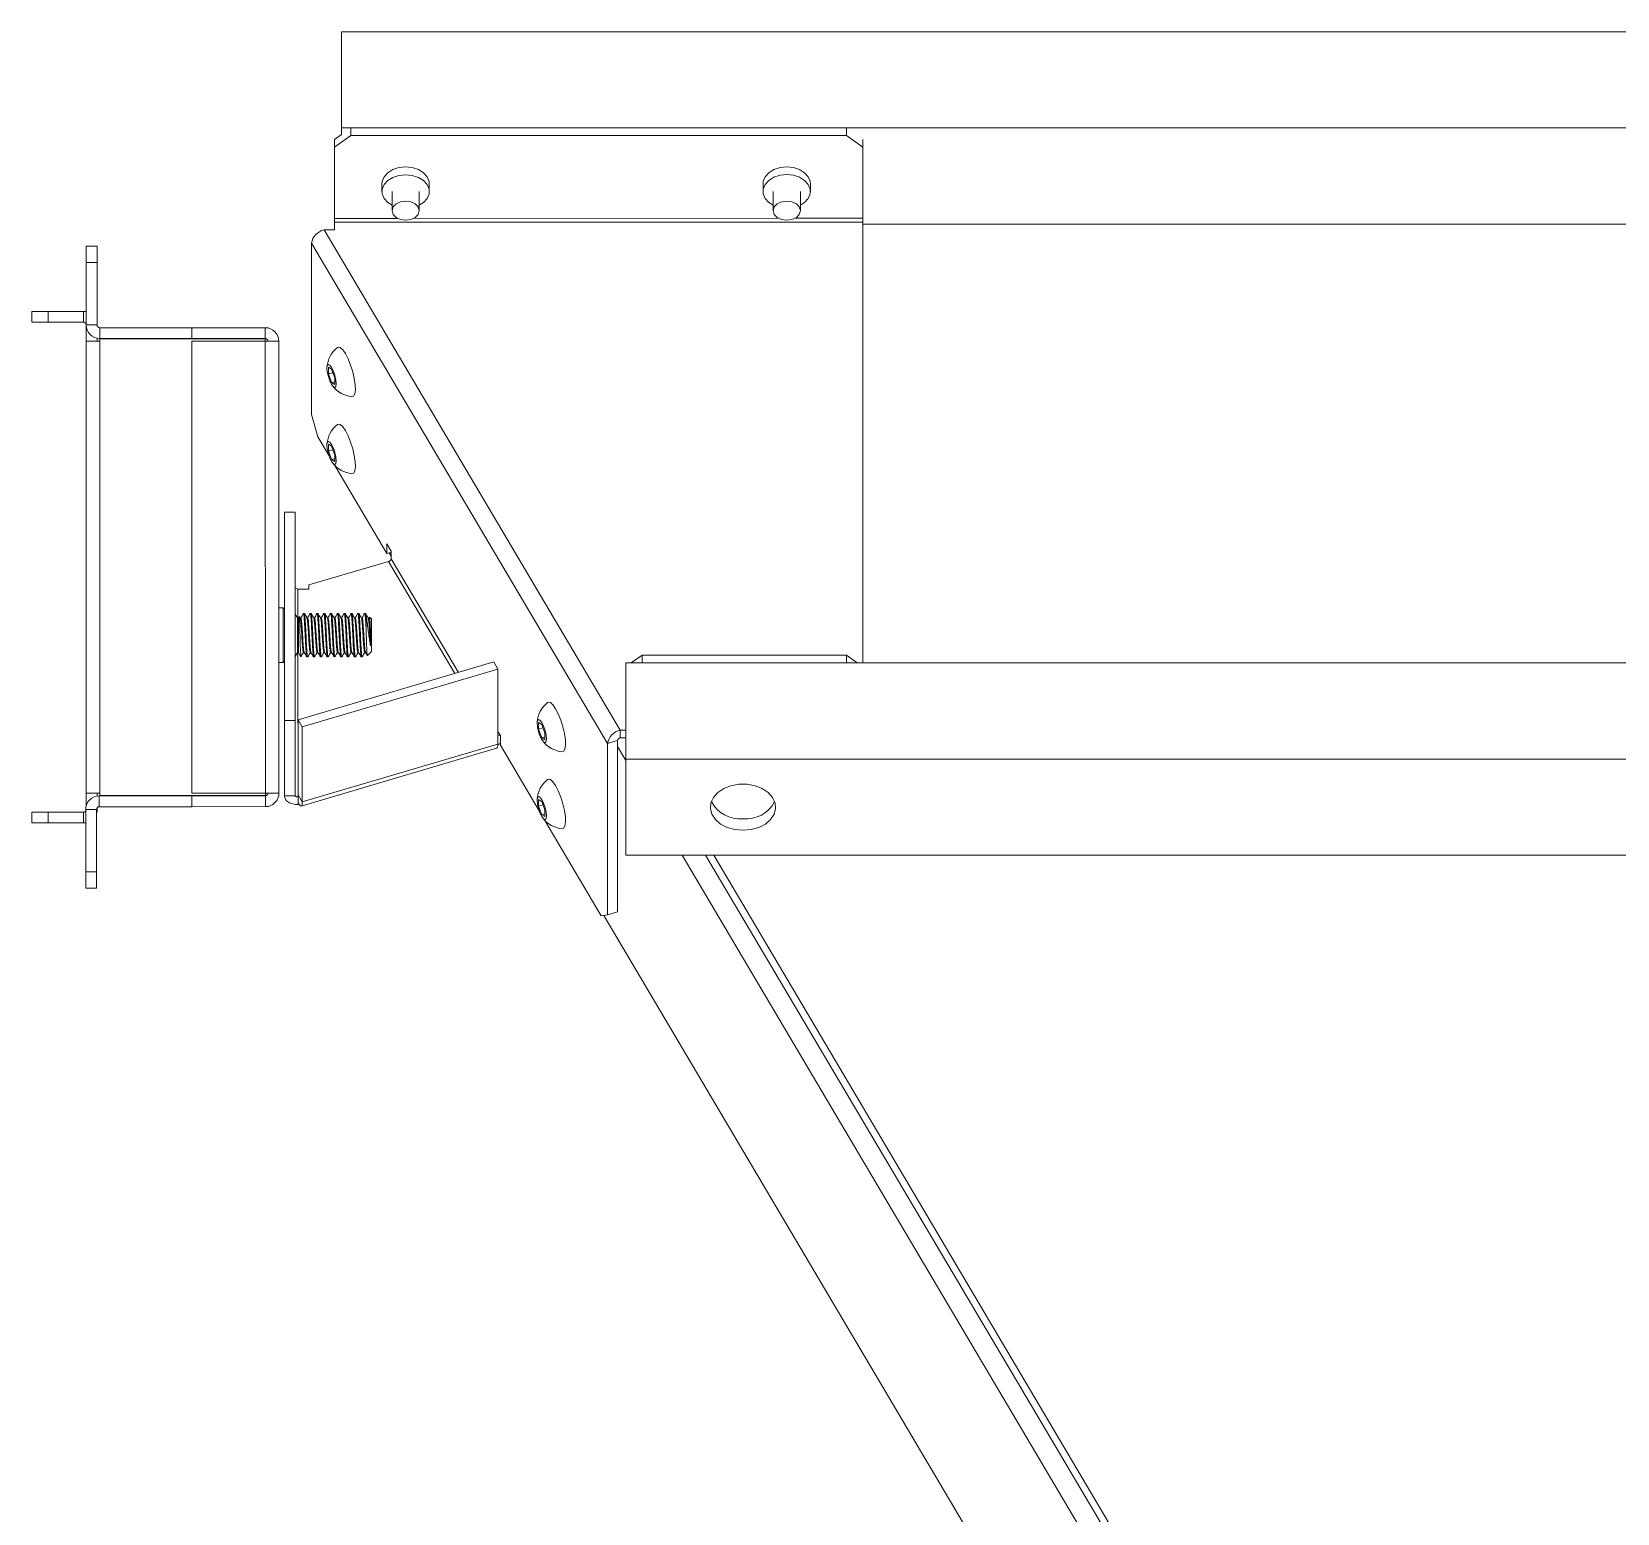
# Model space of a CAD drawing. Header units: millimetres. Extents: x 0 to 841, y 0 to 594.
# Drawn here: x 146 to 204.3, y 350.2 to 404.7 of the extents above; entities that cross this region are included whole.
import ezdxf

# ---------------------------------------------------------------- set-up
doc = ezdxf.new("R2010")
doc.units = ezdxf.units.MM
doc.linetypes.add('SLD-实线', pattern=[0])

msp = doc.modelspace()

# ---------------------------------------------------------------- linework, layer by layer
at = {"color": 7, "linetype": 'SLD-实线', "lineweight": 15}
for p, q in [((398.879, 404.68), (157.419, 404.68)), ((157.419, 404.68), (157.419, 401.144)), ((157.169, 400.72), (157.419, 400.897)), ((157.769, 400.861), (157.169, 400.437)), ((398.879, 401.144), (157.419, 401.144)), ((157.419, 401.144), (157.419, 400.897)), ((157.769, 401.144), (175.969, 401.145)), ((157.769, 401.144), (157.769, 400.861)), ((157.769, 400.861), (175.969, 400.862)), ((175.969, 400.862), (175.969, 401.145)), ((176.569, 400.438), (175.969, 400.862)), ((157.169, 400.437), (157.169, 400.72)), ((157.169, 398.104), (157.169, 400.72)), ((157.169, 397.821), (157.169, 400.437)), ((176.569, 400.72), (176.569, 400.438)), ((176.569, 400.438), (176.569, 397.822)), ((158.907, 399.094), (158.907, 398.811)), ((160.647, 398.811), (160.647, 399.094)), ((172.907, 399.094), (172.907, 398.811)), ((174.647, 398.812), (174.647, 399.095)), ((159.279, 398.811), (159.279, 398.104)), ((160.279, 398.104), (160.279, 398.811)), ((173.279, 398.812), (173.279, 398.104)), ((174.279, 398.104), (174.279, 398.812)), ((157.169, 397.821), (157.169, 398.104)), ((156.779, 397.396), (167.657, 379.012)), ((156.779, 397.396), (157.169, 397.396)), ((157.169, 397.821), (157.169, 397.679)), ((157.169, 397.679), (176.569, 397.68)), ((157.169, 397.396), (157.169, 397.679)), ((157.169, 397.679), (157.169, 397.396)), ((176.569, 397.68), (176.569, 397.822)), ((176.571, 381.488), (176.569, 397.68)), ((379.711, 397.609), (176.569, 397.609)), ((148.042, 396.803), (148.042, 396.203)), ((148.043, 396.803), (148.042, 396.803)), ((148.043, 396.203), (148.043, 396.803)), ((148.043, 396.803), (148.443, 396.803)), ((148.443, 396.803), (148.443, 396.203)), ((167.195, 378.522), (156.317, 396.906)), ((156.317, 390.613), (156.317, 396.906)), ((148.042, 396.203), (148.043, 393.903)), ((148.043, 393.903), (148.043, 396.203)), ((148.443, 396.203), (148.043, 396.203)), ((148.443, 393.903), (148.443, 396.203)), ((146.041, 394.403), (146.041, 394.003)), ((146.041, 394.403), (146.042, 394.403)), ((146.042, 394.003), (146.042, 394.403)), ((146.042, 394.403), (146.643, 394.403)), ((146.643, 394.403), (146.643, 394.003)), ((146.643, 394.403), (147.943, 394.403)), ((147.943, 394.003), (147.943, 394.403)), ((146.041, 394.003), (146.042, 394.003)), ((146.643, 394.003), (146.042, 394.003)), ((146.643, 394.003), (147.943, 394.003)), ((148.041, 393.911), (148.041, 393.403)), ((148.041, 393.906), (148.041, 393.303)), ((148.041, 393.303), (148.041, 393.903)), ((148.041, 393.903), (148.043, 393.903)), ((148.043, 393.903), (148.043, 393.903)), ((148.443, 393.903), (148.043, 393.903)), ((148.043, 393.903), (148.043, 393.303)), ((148.543, 393.403), (148.543, 393.803)), ((151.923, 393.803), (148.543, 393.803)), ((151.923, 393.803), (154.623, 393.804)), ((151.923, 393.403), (151.923, 393.803)), ((151.923, 393.403), (151.923, 393.803)), ((151.923, 393.803), (151.923, 393.803)), ((154.623, 393.404), (154.623, 393.804)), ((148.042, 376.603), (148.041, 393.403)), ((148.041, 393.303), (148.041, 393.303)), ((148.043, 393.303), (148.043, 376.703)), ((148.043, 393.303), (148.043, 393.303)), ((148.443, 393.303), (148.443, 393.413)), ((148.543, 393.403), (148.543, 393.403)), ((151.923, 393.403), (148.543, 393.403)), ((148.543, 393.389), (148.543, 393.303)), ((154.623, 393.389), (148.543, 393.389)), ((148.543, 393.389), (148.543, 393.303)), ((148.543, 393.389), (148.543, 393.389)), ((148.544, 376.703), (148.543, 393.303)), ((151.923, 393.403), (154.623, 393.404)), ((151.923, 393.403), (151.923, 393.403)), ((154.623, 393.303), (151.923, 393.303)), ((151.923, 393.303), (151.924, 376.703)), ((151.923, 393.303), (151.924, 376.703)), ((151.923, 393.303), (151.923, 393.303)), ((154.623, 393.303), (154.623, 393.389)), ((154.623, 393.303), (154.624, 376.704)), ((154.723, 393.303), (154.723, 393.303)), ((155.123, 393.303), (155.124, 376.704)), ((156.943, 392.347), (157.059, 392.274)), ((156.943, 392.102), (156.943, 392.347)), ((157.104, 392.15), (156.943, 392.102)), ((157.059, 391.784), (156.943, 392.102)), ((157.059, 392.274), (157.175, 391.956)), ((157.175, 391.818), (157.059, 391.784)), ((157.175, 391.711), (157.059, 391.784)), ((157.175, 391.956), (157.175, 391.711)), ((156.317, 390.613), (156.549, 389.798)), ((156.967, 389.09), (156.549, 389.798)), ((156.943, 389.518), (157.059, 389.445)), ((156.943, 389.274), (156.943, 389.518)), ((157.104, 389.321), (156.943, 389.274)), ((157.059, 388.955), (156.943, 389.274)), ((157.059, 389.445), (157.175, 389.127)), ((157.175, 389.127), (157.175, 388.882)), ((157.175, 388.99), (157.059, 388.955)), ((157.175, 388.882), (157.059, 388.955)), ((159.09, 385.503), (157.174, 388.741)), ((155.324, 379.364), (155.323, 387.029)), ((155.323, 387.029), (155.723, 387.029)), ((155.323, 387.029), (155.323, 384.271)), ((155.724, 379.364), (155.723, 387.029)), ((159.244, 385.596), (159.09, 385.857)), ((159.09, 385.857), (159.09, 385.503)), ((156.223, 384.349), (159.152, 385.215)), ((159.09, 385.503), (159.244, 385.549)), ((159.244, 385.409), (159.174, 385.528)), ((159.244, 385.313), (159.244, 385.596)), ((155.323, 383.464), (155.323, 384.271)), ((155.823, 384.201), (156.223, 384.201)), ((156.223, 384.201), (156.223, 384.349)), ((156.223, 384.349), (156.223, 384.201)), ((155.283, 383.504), (155.124, 383.504)), ((155.323, 383.464), (155.283, 383.504)), ((155.806, 383.139), (155.723, 383.282)), ((156.054, 383.304), (156.024, 383.304)), ((156.304, 383.304), (156.274, 383.304)), ((156.554, 383.304), (156.524, 383.304)), ((156.804, 383.304), (156.774, 383.304)), ((157.054, 383.304), (157.024, 383.304)), ((157.304, 383.304), (157.274, 383.304)), ((157.554, 383.304), (157.524, 383.304)), ((157.804, 383.304), (157.774, 383.304)), ((158.054, 383.304), (158.024, 383.304)), ((158.323, 383.304), (158.274, 383.304)), ((158.323, 383.219), (158.308, 383.286)), ((155.836, 383.139), (155.806, 383.139)), ((155.866, 383.191), (155.836, 383.139)), ((155.904, 383.135), (155.872, 383.189)), ((155.929, 383.139), (155.902, 383.139)), ((156.179, 383.139), (156.152, 383.139)), ((156.429, 383.139), (156.402, 383.139)), ((156.679, 383.139), (156.652, 383.139)), ((156.929, 383.139), (156.902, 383.139)), ((157.179, 383.139), (157.152, 383.139)), ((157.429, 383.139), (157.402, 383.139)), ((157.679, 383.139), (157.652, 383.139)), ((157.929, 383.139), (157.902, 383.139)), ((158.179, 383.139), (158.152, 383.139)), ((158.429, 383.139), (158.402, 383.139)), ((158.445, 383.169), (158.427, 383.139)), ((158.523, 383.104), (158.455, 383.172)), ((155.283, 381.504), (155.323, 381.544)), ((155.324, 376.607), (155.323, 381.543)), ((155.724, 381.726), (155.806, 381.868)), ((155.806, 381.868), (155.836, 381.868)), ((155.836, 381.868), (155.929, 381.706)), ((155.933, 381.713), (155.931, 381.704)), ((156.024, 381.868), (156.052, 381.868)), ((156.149, 381.704), (156.179, 381.704)), ((156.274, 381.868), (156.302, 381.868)), ((156.399, 381.704), (156.429, 381.704)), ((156.524, 381.868), (156.552, 381.868)), ((156.649, 381.704), (156.679, 381.704)), ((156.774, 381.868), (156.802, 381.868)), ((156.899, 381.704), (156.929, 381.704)), ((157.024, 381.868), (157.052, 381.868)), ((157.149, 381.704), (157.179, 381.704)), ((157.274, 381.868), (157.302, 381.868)), ((157.399, 381.704), (157.429, 381.704)), ((157.524, 381.868), (157.552, 381.868)), ((157.649, 381.704), (157.679, 381.704)), ((157.774, 381.868), (157.802, 381.868)), ((157.899, 381.704), (157.929, 381.704)), ((158.024, 381.868), (158.052, 381.868)), ((158.149, 381.704), (158.179, 381.704)), ((158.274, 381.868), (158.302, 381.868)), ((158.375, 381.755), (158.523, 381.904)), ((168.066, 381.487), (168.466, 381.77)), ((168.466, 381.77), (168.466, 381.487)), ((175.971, 381.77), (168.466, 381.77)), ((175.971, 381.488), (175.971, 381.77)), ((175.971, 381.77), (176.371, 381.488)), ((155.124, 381.504), (155.283, 381.504)), ((163.012, 381.52), (155.824, 379.394)), ((163.166, 381.259), (155.978, 379.133)), ((163.166, 381.259), (163.012, 381.52)), ((163.166, 378.502), (163.166, 381.259)), ((167.866, 381.346), (167.871, 381.35)), ((167.866, 381.063), (167.866, 381.346)), ((167.866, 381.346), (167.866, 378.729)), ((167.871, 381.067), (167.866, 381.063)), ((167.866, 381.063), (167.866, 378.447)), ((167.871, 381.487), (388.421, 381.499)), ((167.872, 377.952), (167.871, 381.487)), ((167.871, 381.487), (167.871, 377.952)), ((175.971, 381.488), (168.466, 381.487)), ((167.872, 377.952), (167.872, 380.639)), ((167.872, 380.639), (167.872, 377.952)), ((155.324, 376.607), (155.324, 379.364)), ((155.324, 379.364), (155.724, 379.364)), ((155.724, 376.607), (155.724, 379.364)), ((155.824, 379.394), (155.824, 376.636)), ((155.978, 379.133), (155.824, 379.394)), ((164.663, 379.301), (164.779, 379.227)), ((164.663, 379.056), (164.663, 379.301)), ((164.779, 379.227), (164.895, 378.909)), ((155.978, 379.133), (155.978, 376.375)), ((163.258, 378.812), (163.166, 378.968)), ((163.258, 378.458), (163.258, 378.812)), ((164.824, 379.103), (164.663, 379.056)), ((164.779, 378.738), (164.663, 379.056)), ((164.895, 378.772), (164.779, 378.738)), ((164.895, 378.664), (164.779, 378.738)), ((164.895, 378.909), (164.895, 378.664)), ((167.564, 378.631), (167.195, 378.522)), ((167.564, 378.631), (167.564, 372.338)), ((167.866, 379.012), (167.657, 379.012)), ((167.657, 379.012), (167.657, 378.729)), ((167.866, 378.729), (167.657, 378.729)), ((167.866, 378.729), (167.866, 379.012)), ((167.866, 379.012), (167.866, 378.729)), ((167.866, 378.729), (167.866, 378.447)), ((167.866, 378.729), (167.866, 378.447)), ((167.866, 378.447), (167.866, 378.729)), ((155.945, 376.227), (163.115, 378.348)), ((163.166, 378.502), (155.978, 376.375)), ((164.687, 376.044), (163.258, 378.458)), ((167.195, 378.522), (167.195, 372.229)), ((167.871, 377.9), (167.564, 378.419)), ((167.866, 378.3), (167.871, 378.3)), ((167.871, 377.952), (167.872, 374.416)), ((167.872, 377.952), (388.422, 377.964)), ((167.872, 375.265), (167.872, 377.952)), ((167.872, 377.952), (167.872, 375.265)), ((167.872, 374.416), (167.872, 377.952)), ((167.872, 377.952), (167.872, 377.952)), ((148.042, 376.237), (148.042, 376.703)), ((148.042, 376.703), (148.042, 376.703)), ((148.042, 376.703), (148.042, 376.237)), ((148.042, 376.603), (148.042, 376.236)), ((148.043, 376.703), (148.043, 376.703)), ((148.043, 376.703), (148.044, 376.243)), ((148.443, 376.597), (148.443, 376.703)), ((148.524, 376.603), (148.524, 376.603)), ((148.524, 376.603), (148.524, 376.203)), ((148.524, 376.603), (151.924, 376.603)), ((148.544, 376.617), (148.543, 376.703)), ((148.544, 376.617), (148.544, 376.703)), ((154.624, 376.618), (148.544, 376.617)), ((148.544, 376.617), (148.544, 376.617)), ((151.924, 376.703), (154.624, 376.704)), ((151.924, 376.703), (151.924, 376.703)), ((151.924, 376.603), (151.924, 376.203)), ((154.624, 376.603), (151.924, 376.603)), ((151.924, 376.603), (151.924, 376.203)), ((151.924, 376.603), (151.924, 376.603)), ((154.624, 376.704), (154.624, 376.618)), ((154.624, 376.603), (154.624, 376.204)), ((154.724, 376.704), (154.724, 376.704)), ((155.724, 376.607), (155.324, 376.607)), ((155.824, 376.565), (155.824, 376.642)), ((155.824, 376.636), (155.978, 376.375)), ((155.824, 376.565), (155.824, 376.283)), ((164.663, 376.472), (164.779, 376.399)), ((164.663, 376.227), (164.663, 376.472)), ((164.779, 376.399), (164.895, 376.081)), ((146.042, 376.003), (146.042, 375.603)), ((146.043, 376.003), (146.042, 376.003)), ((146.044, 375.603), (146.043, 376.003)), ((146.043, 376.003), (146.644, 376.003)), ((146.644, 376.003), (146.644, 375.603)), ((147.944, 376.003), (146.644, 376.003)), ((147.944, 376.003), (147.944, 375.603)), ((148.024, 376.103), (148.024, 376.103)), ((148.424, 376.103), (148.024, 376.103)), ((148.024, 373.803), (148.024, 376.103)), ((148.024, 376.103), (148.024, 373.803)), ((148.424, 373.803), (148.424, 376.103)), ((148.433, 376.003), (148.442, 376.003)), ((148.442, 376.003), (148.442, 376.063)), ((148.444, 376.103), (148.444, 376.163)), ((148.524, 376.203), (151.924, 376.203)), ((154.624, 376.204), (151.924, 376.203)), ((151.924, 376.203), (151.924, 376.203)), ((164.824, 376.275), (164.663, 376.227)), ((164.779, 375.909), (164.663, 376.227)), ((164.895, 375.943), (164.779, 375.909)), ((164.895, 375.836), (164.779, 375.909)), ((164.895, 376.081), (164.895, 375.836)), ((146.044, 375.603), (146.042, 375.603)), ((146.644, 375.603), (146.044, 375.603)), ((147.944, 375.603), (146.644, 375.603)), ((147.944, 375.603), (148.024, 375.61)), ((166.964, 372.196), (164.894, 375.695)), ((167.872, 374.416), (388.422, 374.428)), ((207.977, 310.121), (169.933, 374.416)), ((208.844, 310.121), (170.8, 374.416)), ((171.101, 374.416), (209.145, 310.121)), ((148.024, 373.803), (148.424, 373.803)), ((148.024, 373.203), (148.024, 373.803)), ((148.024, 373.803), (148.024, 373.203)), ((148.424, 373.803), (148.424, 373.203)), ((148.024, 373.203), (148.024, 373.203)), ((148.424, 373.203), (148.024, 373.203)), ((166.964, 372.196), (167.195, 372.229)), ((167.195, 372.229), (167.564, 372.338)), ((203.793, 310.121), (167.055, 372.209))]:
    msp.add_line(p, q, dxfattribs=at)
at = {"color": 8, "linetype": 'SLD-实线', "lineweight": 15}
for p, q in [((159.479, 397.821), (157.169, 397.821)), ((173.478, 397.822), (160.08, 397.821)), ((176.569, 397.822), (174.081, 397.822)), ((148.043, 393.903), (148.043, 393.903)), ((159.152, 385.215), (161.587, 381.099)), ((161.715, 381.137), (159.244, 385.313)), ((155.823, 383.139), (155.823, 384.201)), ((155.824, 376.642), (155.823, 381.868)), ((163.166, 378.808), (163.246, 378.832)), ((167.866, 378.729), (167.866, 378.729)), ((167.866, 378.447), (167.871, 378.447)), ((148.424, 376.103), (148.444, 376.103))]:
    msp.add_line(p, q, dxfattribs=at)
at = {"color": 7, "linetype": 'SLD-实线', "lineweight": 15, "flags": 128}
for points in [[(160.647, 399.094), (160.639, 399.181), (160.569, 399.349), (160.435, 399.497), (160.248, 399.611), (160.022, 399.684), (159.777, 399.709), (159.532, 399.684), (159.307, 399.611), (159.12, 399.496), (158.986, 399.349), (158.916, 399.181), (158.907, 399.094)], [(174.647, 399.095), (174.638, 399.182), (174.569, 399.35), (174.435, 399.497), (174.248, 399.612), (174.022, 399.685), (173.777, 399.71), (173.532, 399.685), (173.307, 399.612), (173.12, 399.497), (172.986, 399.35), (172.916, 399.182), (172.907, 399.094)], [(160.279, 398.308), (160.435, 398.408), (160.569, 398.555), (160.639, 398.723), (160.639, 398.898), (160.569, 399.066), (160.435, 399.214), (160.248, 399.328), (160.022, 399.401), (159.777, 399.426), (159.532, 399.401), (159.307, 399.328), (159.12, 399.214), (158.986, 399.066), (158.916, 398.898), (158.916, 398.723), (158.986, 398.555), (159.12, 398.408), (159.279, 398.306)], [(174.279, 398.309), (174.435, 398.409), (174.569, 398.556), (174.639, 398.724), (174.639, 398.899), (174.569, 399.067), (174.435, 399.214), (174.248, 399.329), (174.022, 399.402), (173.777, 399.427), (173.532, 399.402), (173.307, 399.329), (173.12, 399.214), (172.986, 399.067), (172.916, 398.899), (172.916, 398.724), (172.986, 398.556), (173.12, 398.409), (173.279, 398.307)], [(159.779, 397.75), (159.971, 397.777), (160.133, 397.854), (160.241, 397.968), (160.279, 398.104), (160.241, 398.239), (160.133, 398.354), (159.971, 398.43), (159.779, 398.457), (159.588, 398.43), (159.426, 398.354), (159.317, 398.239), (159.279, 398.104), (159.317, 397.968), (159.426, 397.854), (159.588, 397.777), (159.779, 397.75)], [(173.779, 397.75), (173.971, 397.777), (174.133, 397.854), (174.241, 397.968), (174.279, 398.104), (174.241, 398.239), (174.133, 398.354), (173.971, 398.43), (173.779, 398.457), (173.588, 398.43), (173.426, 398.354), (173.317, 398.239), (173.279, 398.104), (173.317, 397.968), (173.426, 397.854), (173.588, 397.777), (173.779, 397.75)], [(157.169, 398.104), (157.169, 398.028), (157.169, 397.941), (157.169, 397.848), (157.169, 397.75), (157.169, 397.652), (157.169, 397.559), (157.169, 397.472), (157.169, 397.396)], [(148.043, 394.753), (148.043, 394.788), (148.043, 394.89), (148.043, 395.048), (148.043, 395.244), (148.043, 395.457), (148.043, 395.664), (148.043, 395.843), (148.043, 395.975), (148.043, 396.044), (148.043, 396.044), (148.043, 395.975), (148.043, 395.843), (148.043, 395.664), (148.043, 395.457), (148.043, 395.244), (148.043, 395.048), (148.043, 394.89), (148.043, 394.788), (148.043, 394.753)], [(148.043, 394.393), (148.04, 394.394), (147.943, 394.403)], [(148.043, 393.303), (148.052, 393.303), (148.081, 393.303), (148.127, 393.303), (148.189, 393.303), (148.265, 393.303), (148.351, 393.303), (148.445, 393.303), (148.543, 393.303)], [(154.623, 393.303), (154.721, 393.303), (154.814, 393.303), (154.901, 393.303), (154.977, 393.303), (155.039, 393.303), (155.085, 393.303), (155.113, 393.303), (155.123, 393.303)], [(148.041, 392.003), (148.041, 392.214), (148.041, 392.402), (148.041, 392.547), (148.041, 392.633), (148.041, 392.651), (148.041, 392.598), (148.041, 392.481), (148.041, 392.313), (148.041, 392.11), (148.041, 391.896), (148.041, 391.694), (148.041, 391.525), (148.041, 391.408), (148.041, 391.355), (148.041, 391.373), (148.041, 391.459), (148.041, 391.604), (148.041, 391.792), (148.041, 392.003)], [(157.567, 392.851), (157.468, 392.993), (157.376, 393.075), (157.299, 393.09), (157.271, 393.076)], [(157.807, 391.265), (157.866, 391.285), (157.912, 391.37), (157.932, 391.515), (157.926, 391.709), (157.892, 391.938), (157.835, 392.184), (157.757, 392.431), (157.665, 392.658), (157.567, 392.851)], [(157.059, 392.343), (156.994, 392.43), (156.938, 392.456), (156.901, 392.416), (156.888, 392.318), (156.901, 392.176), (156.938, 392.012), (156.994, 391.85), (157.059, 391.715), (157.125, 391.628), (157.18, 391.602), (157.218, 391.641), (157.231, 391.739), (157.218, 391.881), (157.18, 392.046), (157.125, 392.208), (157.059, 392.343)], [(157.567, 390.022), (157.468, 390.164), (157.376, 390.246), (157.299, 390.262), (157.271, 390.248)], [(157.807, 388.437), (157.866, 388.457), (157.912, 388.542), (157.932, 388.686), (157.926, 388.88), (157.892, 389.109), (157.835, 389.356), (157.757, 389.602), (157.665, 389.83), (157.567, 390.022)], [(157.059, 389.514), (156.994, 389.601), (156.938, 389.627), (156.901, 389.588), (156.888, 389.49), (156.901, 389.348), (156.938, 389.183), (156.994, 389.021), (157.059, 388.886), (157.125, 388.799), (157.18, 388.774), (157.218, 388.813), (157.231, 388.911), (157.218, 389.053), (157.18, 389.218), (157.125, 389.38), (157.059, 389.514)], [(155.283, 383.211), (155.283, 383.375), (155.283, 383.475), (155.283, 383.504)], [(155.323, 383.182), (155.323, 383.34), (155.323, 383.436), (155.323, 383.464)], [(155.283, 381.504), (155.283, 381.518), (155.283, 381.6), (155.283, 381.75), (155.283, 381.955), (155.283, 382.201), (155.283, 382.469), (155.283, 382.74), (155.283, 382.994), (155.283, 383.211)], [(155.323, 381.544), (155.323, 381.557), (155.323, 381.637), (155.323, 381.78), (155.323, 381.977), (155.323, 382.213), (155.323, 382.471), (155.323, 382.731), (155.323, 382.974), (155.323, 383.182)], [(155.806, 382.953), (155.806, 383.079), (155.806, 383.137), (155.806, 383.139)], [(155.806, 381.868), (155.806, 381.89), (155.806, 381.983), (155.806, 382.139), (155.806, 382.339), (155.806, 382.559), (155.806, 382.772), (155.806, 382.953)], [(155.836, 381.868), (155.836, 381.888), (155.836, 381.979), (155.836, 382.131), (155.836, 382.328), (155.836, 382.546), (155.836, 382.758), (155.836, 382.941), (155.836, 383.071), (155.836, 383.134), (155.836, 383.139)], [(155.868, 383.19), (155.868, 383.195), (155.875, 383.159), (155.882, 383.048), (155.888, 382.876), (155.895, 382.654), (155.902, 382.408), (155.908, 382.169), (155.915, 381.956), (155.922, 381.797), (155.928, 381.715), (155.931, 381.704), (155.931, 381.704)], [(158.323, 382.772), (158.323, 382.843), (158.323, 382.91), (158.323, 382.974), (158.323, 383.034), (158.323, 383.089), (158.323, 383.138), (158.323, 383.182), (158.323, 383.219)], [(158.523, 382.928), (158.523, 383.048), (158.523, 383.101), (158.523, 383.104)], [(158.523, 381.904), (158.523, 381.924), (158.523, 382.012), (158.523, 382.16), (158.523, 382.348), (158.523, 382.556), (158.523, 382.757), (158.523, 382.928)], [(158.488, 382.117), (158.488, 382.167), (158.488, 382.22), (158.488, 382.276), (158.488, 382.334), (158.488, 382.393), (158.488, 382.453), (158.488, 382.514), (158.488, 382.575)], [(165.286, 379.804), (165.187, 379.947), (165.096, 380.029), (165.018, 380.044), (164.991, 380.03)], [(165.527, 378.219), (165.586, 378.239), (165.632, 378.324), (165.652, 378.469), (165.645, 378.663), (165.612, 378.891), (165.554, 379.138), (165.477, 379.385), (165.385, 379.612), (165.286, 379.804)], [(164.779, 379.296), (164.713, 379.383), (164.658, 379.409), (164.62, 379.37), (164.607, 379.272), (164.62, 379.13), (164.658, 378.965), (164.713, 378.803), (164.779, 378.669), (164.844, 378.582), (164.9, 378.556), (164.937, 378.595), (164.95, 378.693), (164.937, 378.835), (164.9, 379), (164.844, 379.162), (164.779, 379.296)], [(148.042, 378.003), (148.042, 378.214), (148.042, 378.402), (148.042, 378.547), (148.042, 378.633), (148.042, 378.651), (148.042, 378.598), (148.042, 378.481), (148.042, 378.313), (148.042, 378.11), (148.042, 377.896), (148.042, 377.694), (148.042, 377.525), (148.042, 377.408), (148.042, 377.355), (148.042, 377.373), (148.042, 377.459), (148.042, 377.604), (148.042, 377.792), (148.042, 378.003)], [(167.866, 378.729), (167.866, 378.717), (167.866, 378.708), (167.866, 378.702), (167.866, 378.7), (167.866, 378.702), (167.866, 378.708), (167.866, 378.717), (167.866, 378.729)], [(163.166, 378.502), (163.163, 378.446), (163.155, 378.402), (163.141, 378.37), (163.123, 378.352), (163.115, 378.348)], [(163.166, 378.475), (163.188, 378.488), (163.258, 378.537)], [(167.866, 378.447), (167.866, 378.384), (167.866, 378.338), (167.866, 378.31), (167.866, 378.3), (167.866, 378.31), (167.866, 378.338), (167.866, 378.384), (167.866, 378.447)], [(165.286, 376.976), (165.187, 377.118), (165.096, 377.2), (165.018, 377.216), (164.991, 377.202)], [(165.527, 375.391), (165.586, 375.411), (165.632, 375.495), (165.652, 375.64), (165.645, 375.834), (165.612, 376.063), (165.554, 376.31), (165.477, 376.556), (165.385, 376.784), (165.286, 376.976)], [(172.172, 375.336), (171.873, 375.362), (171.594, 375.44), (171.35, 375.565), (171.159, 375.729), (171.031, 375.922), (170.974, 376.131), (170.993, 376.343), (171.086, 376.545), (171.247, 376.725), (171.467, 376.871), (171.73, 376.973), (172.021, 377.026), (172.322, 377.026), (172.614, 376.973), (172.877, 376.871), (173.096, 376.725), (173.258, 376.545), (173.351, 376.343), (173.37, 376.131), (173.313, 375.922), (173.185, 375.729), (172.993, 375.566), (172.75, 375.441), (172.47, 375.362), (172.172, 375.336)], [(148.544, 376.703), (148.446, 376.703), (148.352, 376.703), (148.266, 376.703), (148.19, 376.703), (148.128, 376.703), (148.082, 376.703), (148.053, 376.703), (148.043, 376.703)], [(155.124, 376.704), (155.114, 376.704), (155.086, 376.704), (155.04, 376.704), (154.977, 376.704), (154.902, 376.704), (154.815, 376.704), (154.721, 376.704), (154.624, 376.704)], [(164.779, 376.468), (164.713, 376.555), (164.658, 376.581), (164.62, 376.542), (164.607, 376.444), (164.62, 376.302), (164.658, 376.137), (164.713, 375.975), (164.779, 375.84), (164.844, 375.753), (164.9, 375.727), (164.937, 375.766), (164.95, 375.864), (164.937, 376.007), (164.9, 376.171), (164.844, 376.333), (164.779, 376.468)], [(148.424, 375.964), (148.434, 376.006), (148.444, 376.103)], [(148.024, 373.953), (148.024, 373.988), (148.024, 374.09), (148.024, 374.248), (148.024, 374.444), (148.024, 374.657), (148.024, 374.864), (148.024, 375.043), (148.024, 375.175), (148.024, 375.244), (148.024, 375.244), (148.024, 375.175), (148.024, 375.043), (148.024, 374.864), (148.024, 374.657), (148.024, 374.444), (148.024, 374.248), (148.024, 374.09), (148.024, 373.988), (148.024, 373.953)]]:
    msp.add_lwpolyline(points, dxfattribs=at)
at = {"color": 8, "linetype": 'SLD-实线', "lineweight": 15, "flags": 128}
msp.add_lwpolyline([(155.824, 376.642), (155.824, 376.642)], dxfattribs=at)
at = {"color": 7, "linetype": 'SLD-实线', "lineweight": 15}
for centre, radius, start, end in [((156.913, 396.808), 0.604, 102.86334, 170.60155), ((147.941, 393.903), 0.1, 0.01607, 90.00315), ((147.943, 393.903), 0.1, 0.01607, 90.00315), ((148.543, 393.903), 0.5, 180.01607, 270.00315), ((148.543, 393.903), 0.5, 180.01607, 270.00315), ((148.543, 393.903), 0.1, 180.01607, 270.00315), ((154.623, 393.303), 0.5, 0.01607, 90.00315), ((154.623, 393.303), 0.1, 0.01607, 90.00315), ((154.623, 393.303), 0.1, 0.01607, 90.00315), ((157.904, 392.279), 1.018, 128.43779, 175.77704), ((157.904, 392.279), 1.018, 217.18507, 264.52432), ((157.904, 389.45), 1.018, 128.43779, 175.77704), ((157.904, 389.45), 1.018, 217.18507, 264.52432), ((159.125, 385.333), 0.121, 282.86276, 350.60615), ((155.811, 384.291), 0.0915, 196.1985, 277.43529), ((165.624, 379.233), 1.018, 128.43779, 175.77704), ((167.791, 378.424), 0.604, 102.86311, 170.6003), ((167.683, 378.612), 0.121, 102.86276, 170.60607), ((165.624, 379.233), 1.018, 217.18507, 264.52432), ((165.624, 376.404), 1.018, 128.43779, 175.77704), ((148.524, 376.103), 0.5, 90.00315, 180.01607), ((148.524, 376.103), 0.5, 90.00315, 180.01607), ((154.624, 376.704), 0.1, 270.00315, 0.01607), ((154.624, 376.704), 0.1, 270.00315, 0.01607), ((154.624, 376.704), 0.5, 270.00315, 0.01607), ((172.053, 376.922), 1.168, 206.74853, 275.83901), ((172.29, 376.924), 1.17, 264.20738, 332.94426), ((147.942, 376.103), 0.1, 270.00315, 324.75059), ((147.944, 376.103), 0.1, 270.00315, 323.1753), ((148.524, 376.103), 0.1, 90.00315, 180.01607), ((165.624, 376.404), 1.018, 217.18507, 264.52432)]:
    msp.add_arc(centre, radius, start, end, dxfattribs=at)
for points, knots in [([(156.021, 383.301), (156.005, 383.273), (155.974, 383.219), (155.942, 383.165), (155.927, 383.139)], [0, 0, 0, 0, 0.510368, 1, 1, 1, 1]), ([(156.146, 381.716), (156.142, 381.726), (156.134, 381.75), (156.119, 381.925), (156.102, 382.189), (156.088, 382.504), (156.071, 382.817), (156.056, 383.085), (156.041, 383.256), (156.028, 383.324), (156.022, 383.296), (156.021, 383.291)], [0, 0, 0, 0, 0.097161, 0.223397, 0.349633, 0.471937, 0.599278, 0.723361, 0.847444, 0.974784, 1, 1, 1, 1]), ([(156.179, 381.704), (156.179, 381.704), (156.174, 381.684), (156.165, 381.755), (156.148, 381.92), (156.132, 382.19), (156.118, 382.504), (156.101, 382.818), (156.086, 383.082), (156.071, 383.267), (156.06, 383.291), (156.054, 383.303)], [0, 0, 0, 0, 0.001433, 0.123746, 0.249992, 0.376237, 0.49855, 0.6259, 0.749992, 0.874084, 1, 1, 1, 1]), ([(156.154, 383.135), (156.138, 383.163), (156.106, 383.218), (156.074, 383.273), (156.058, 383.301)], [0, 0, 0, 0, 0.499767, 1, 1, 1, 1]), ([(156.271, 383.301), (156.255, 383.273), (156.224, 383.219), (156.192, 383.165), (156.177, 383.139)], [0, 0, 0, 0, 0.510348, 1, 1, 1, 1]), ([(156.396, 381.716), (156.392, 381.726), (156.384, 381.75), (156.369, 381.925), (156.352, 382.189), (156.338, 382.504), (156.321, 382.817), (156.306, 383.085), (156.291, 383.256), (156.278, 383.324), (156.272, 383.296), (156.271, 383.291)], [0, 0, 0, 0, 0.09719, 0.223426, 0.349662, 0.471966, 0.599306, 0.723389, 0.847472, 0.974812, 1, 1, 1, 1]), ([(156.429, 381.704), (156.429, 381.704), (156.424, 381.684), (156.415, 381.755), (156.398, 381.92), (156.382, 382.19), (156.368, 382.504), (156.351, 382.818), (156.336, 383.082), (156.321, 383.267), (156.31, 383.291), (156.304, 383.303)], [0, 0, 0, 0, 0.001434, 0.123747, 0.249992, 0.376237, 0.49855, 0.6259, 0.749992, 0.874084, 1, 1, 1, 1]), ([(156.404, 383.135), (156.388, 383.163), (156.356, 383.218), (156.324, 383.273), (156.308, 383.301)], [0, 0, 0, 0, 0.499755, 1, 1, 1, 1]), ([(156.521, 383.301), (156.505, 383.273), (156.474, 383.219), (156.442, 383.165), (156.427, 383.139)], [0, 0, 0, 0, 0.510316, 1, 1, 1, 1]), ([(156.646, 381.716), (156.642, 381.726), (156.634, 381.75), (156.619, 381.925), (156.602, 382.189), (156.588, 382.504), (156.571, 382.817), (156.556, 383.085), (156.541, 383.256), (156.528, 383.324), (156.522, 383.296), (156.521, 383.291)], [0, 0, 0, 0, 0.097218, 0.223454, 0.349689, 0.471994, 0.599334, 0.723417, 0.8475, 0.97484, 1, 1, 1, 1]), ([(156.679, 381.704), (156.679, 381.704), (156.674, 381.684), (156.665, 381.755), (156.648, 381.92), (156.632, 382.19), (156.618, 382.504), (156.601, 382.818), (156.586, 383.082), (156.571, 383.267), (156.56, 383.291), (156.554, 383.303)], [0, 0, 0, 0, 0.001435, 0.123748, 0.249993, 0.376238, 0.498551, 0.6259, 0.749992, 0.874084, 1, 1, 1, 1]), ([(156.654, 383.136), (156.638, 383.163), (156.606, 383.218), (156.574, 383.273), (156.558, 383.301)], [0, 0, 0, 0, 0.499771, 1, 1, 1, 1]), ([(156.771, 383.301), (156.755, 383.273), (156.724, 383.219), (156.692, 383.165), (156.677, 383.139)], [0, 0, 0, 0, 0.5103053, 1, 1, 1, 1]), ([(156.896, 381.716), (156.892, 381.726), (156.884, 381.75), (156.869, 381.925), (156.852, 382.189), (156.838, 382.504), (156.821, 382.817), (156.806, 383.086), (156.791, 383.256), (156.778, 383.324), (156.772, 383.296), (156.771, 383.291)], [0, 0, 0, 0, 0.0972444, 0.2234803, 0.3497165, 0.4720212, 0.5993614, 0.7234447, 0.8475259, 0.9748662, 1, 1, 1, 1]), ([(156.929, 381.704), (156.929, 381.704), (156.924, 381.684), (156.915, 381.755), (156.898, 381.92), (156.882, 382.19), (156.868, 382.504), (156.851, 382.818), (156.836, 383.082), (156.821, 383.267), (156.81, 383.291), (156.804, 383.303)], [0, 0, 0, 0, 0.001434, 0.123748, 0.249993, 0.376238, 0.498551, 0.6259, 0.749992, 0.874084, 1, 1, 1, 1]), ([(156.903, 383.136), (156.887, 383.163), (156.855, 383.218), (156.823, 383.274), (156.808, 383.301)], [0, 0, 0, 0, 0.4997855, 1, 1, 1, 1]), ([(157.021, 383.301), (157.005, 383.273), (156.974, 383.219), (156.942, 383.166), (156.927, 383.139)], [0, 0, 0, 0, 0.510311, 1, 1, 1, 1]), ([(157.146, 381.716), (157.142, 381.726), (157.134, 381.75), (157.119, 381.925), (157.102, 382.189), (157.088, 382.504), (157.071, 382.817), (157.056, 383.086), (157.041, 383.256), (157.028, 383.324), (157.022, 383.296), (157.021, 383.291)], [0, 0, 0, 0, 0.09727, 0.2235059, 0.3497419, 0.4720464, 0.5993866, 0.7234701, 0.8475533, 0.9748935, 1, 1, 1, 1]), ([(157.179, 381.704), (157.179, 381.704), (157.174, 381.684), (157.165, 381.755), (157.148, 381.92), (157.132, 382.19), (157.118, 382.504), (157.101, 382.818), (157.086, 383.082), (157.071, 383.267), (157.06, 383.291), (157.054, 383.303)], [0, 0, 0, 0, 0.001433, 0.123746, 0.249992, 0.376237, 0.49855, 0.6259, 0.749992, 0.874084, 1, 1, 1, 1]), ([(157.153, 383.136), (157.137, 383.163), (157.105, 383.218), (157.074, 383.274), (157.058, 383.301)], [0, 0, 0, 0, 0.499781, 1, 1, 1, 1]), ([(157.271, 383.301), (157.255, 383.273), (157.224, 383.219), (157.192, 383.166), (157.177, 383.139)], [0, 0, 0, 0, 0.5103117, 1, 1, 1, 1]), ([(157.396, 381.716), (157.392, 381.726), (157.384, 381.75), (157.369, 381.925), (157.352, 382.189), (157.338, 382.504), (157.321, 382.817), (157.306, 383.086), (157.291, 383.256), (157.278, 383.325), (157.272, 383.296), (157.271, 383.291)], [0, 0, 0, 0, 0.097295, 0.223531, 0.349767, 0.472072, 0.599412, 0.723495, 0.847579, 0.974919, 1, 1, 1, 1]), ([(157.429, 381.704), (157.429, 381.704), (157.424, 381.684), (157.415, 381.755), (157.398, 381.92), (157.382, 382.19), (157.368, 382.504), (157.351, 382.818), (157.336, 383.082), (157.321, 383.267), (157.31, 383.291), (157.304, 383.303)], [0, 0, 0, 0, 0.0014337, 0.1237467, 0.2499917, 0.3762364, 0.4985499, 0.6258994, 0.7499919, 0.8740842, 1, 1, 1, 1]), ([(157.403, 383.136), (157.388, 383.163), (157.356, 383.218), (157.324, 383.273), (157.308, 383.301)], [0, 0, 0, 0, 0.4998237, 1, 1, 1, 1]), ([(157.521, 383.301), (157.505, 383.273), (157.474, 383.219), (157.442, 383.166), (157.427, 383.139)], [0, 0, 0, 0, 0.510277, 1, 1, 1, 1]), ([(157.646, 381.716), (157.642, 381.726), (157.634, 381.75), (157.619, 381.925), (157.602, 382.189), (157.588, 382.504), (157.571, 382.817), (157.556, 383.086), (157.541, 383.256), (157.528, 383.325), (157.522, 383.296), (157.521, 383.291)], [0, 0, 0, 0, 0.097318, 0.223555, 0.349791, 0.472095, 0.599435, 0.723519, 0.847602, 0.974942, 1, 1, 1, 1]), ([(157.679, 381.704), (157.679, 381.704), (157.674, 381.684), (157.665, 381.755), (157.648, 381.92), (157.632, 382.19), (157.618, 382.504), (157.601, 382.818), (157.586, 383.082), (157.571, 383.267), (157.56, 383.291), (157.554, 383.303)], [0, 0, 0, 0, 0.001433, 0.123748, 0.249992, 0.376238, 0.498551, 0.6259, 0.749992, 0.874084, 1, 1, 1, 1]), ([(157.654, 383.136), (157.638, 383.163), (157.606, 383.218), (157.574, 383.273), (157.558, 383.301)], [0, 0, 0, 0, 0.4997987, 1, 1, 1, 1]), ([(157.771, 383.301), (157.755, 383.273), (157.724, 383.219), (157.692, 383.166), (157.677, 383.139)], [0, 0, 0, 0, 0.510284, 1, 1, 1, 1]), ([(157.896, 381.716), (157.892, 381.726), (157.884, 381.75), (157.869, 381.925), (157.852, 382.189), (157.838, 382.504), (157.821, 382.817), (157.806, 383.086), (157.791, 383.256), (157.778, 383.325), (157.772, 383.296), (157.771, 383.291)], [0, 0, 0, 0, 0.097342, 0.223578, 0.349814, 0.472119, 0.599459, 0.723543, 0.847626, 0.974967, 1, 1, 1, 1]), ([(157.929, 381.704), (157.929, 381.704), (157.924, 381.684), (157.915, 381.755), (157.898, 381.92), (157.882, 382.19), (157.868, 382.504), (157.851, 382.818), (157.836, 383.082), (157.821, 383.267), (157.81, 383.291), (157.804, 383.303)], [0, 0, 0, 0, 0.001434, 0.123748, 0.249992, 0.376238, 0.498551, 0.6259, 0.749992, 0.874084, 1, 1, 1, 1]), ([(157.904, 383.135), (157.888, 383.163), (157.856, 383.218), (157.824, 383.273), (157.808, 383.301)], [0, 0, 0, 0, 0.499796, 1, 1, 1, 1]), ([(158.021, 383.301), (158.005, 383.273), (157.974, 383.22), (157.942, 383.166), (157.927, 383.139)], [0, 0, 0, 0, 0.5102586, 1, 1, 1, 1]), ([(158.146, 381.716), (158.142, 381.726), (158.134, 381.75), (158.119, 381.925), (158.102, 382.189), (158.088, 382.504), (158.071, 382.817), (158.056, 383.086), (158.041, 383.256), (158.028, 383.325), (158.022, 383.296), (158.021, 383.291)], [0, 0, 0, 0, 0.097364, 0.2236, 0.349836, 0.472141, 0.599481, 0.723565, 0.847648, 0.974988, 1, 1, 1, 1]), ([(158.179, 381.704), (158.179, 381.704), (158.174, 381.684), (158.165, 381.755), (158.148, 381.92), (158.132, 382.19), (158.118, 382.504), (158.101, 382.818), (158.086, 383.082), (158.071, 383.267), (158.06, 383.291), (158.054, 383.303)], [0, 0, 0, 0, 0.001433, 0.123746, 0.249992, 0.376237, 0.49855, 0.6259, 0.749992, 0.874084, 1, 1, 1, 1]), ([(158.154, 383.135), (158.138, 383.163), (158.106, 383.218), (158.074, 383.273), (158.058, 383.3)], [0, 0, 0, 0, 0.499806, 1, 1, 1, 1]), ([(158.271, 383.301), (158.255, 383.274), (158.224, 383.22), (158.192, 383.166), (158.177, 383.139)], [0, 0, 0, 0, 0.510269, 1, 1, 1, 1]), ([(158.323, 382.772), (158.318, 382.879), (158.306, 383.08), (158.291, 383.255), (158.278, 383.325), (158.272, 383.296), (158.271, 383.291)], [0, 0, 0, 0, 0.337656, 0.634985, 0.940118, 1, 1, 1, 1]), ([(158.404, 383.135), (158.388, 383.163), (158.356, 383.218), (158.324, 383.273), (158.308, 383.3)], [0, 0, 0, 0, 0.49982, 1, 1, 1, 1]), ([(156.024, 381.869), (156.024, 381.868), (156.019, 381.852), (156.01, 381.909), (155.993, 382.04), (155.977, 382.255), (155.963, 382.504), (155.946, 382.754), (155.931, 382.962), (155.917, 383.1), (155.908, 383.118), (155.904, 383.125)], [0, 0, 0, 0, 0.001487, 0.128156, 0.258908, 0.389661, 0.51633, 0.648231, 0.776747, 0.905264, 1, 1, 1, 1]), ([(156.051, 381.88), (156.047, 381.887), (156.038, 381.906), (156.023, 382.044), (156.007, 382.254), (155.993, 382.504), (155.976, 382.753), (155.961, 382.963), (155.946, 383.11), (155.935, 383.129), (155.929, 383.138)], [0, 0, 0, 0, 0.095788, 0.226064, 0.356339, 0.482547, 0.613966, 0.742011, 0.870059, 1, 1, 1, 1]), ([(156.274, 381.869), (156.274, 381.869), (156.269, 381.852), (156.26, 381.909), (156.243, 382.04), (156.227, 382.255), (156.213, 382.504), (156.196, 382.754), (156.181, 382.962), (156.167, 383.1), (156.158, 383.118), (156.154, 383.125)], [0, 0, 0, 0, 0.001486, 0.128078, 0.258754, 0.38943, 0.516024, 0.647844, 0.776285, 0.904725, 1, 1, 1, 1]), ([(156.301, 381.88), (156.297, 381.887), (156.288, 381.906), (156.274, 382.044), (156.257, 382.254), (156.243, 382.504), (156.226, 382.753), (156.211, 382.963), (156.196, 383.11), (156.185, 383.129), (156.179, 383.138)], [0, 0, 0, 0, 0.095808, 0.226081, 0.356354, 0.482557, 0.613974, 0.742019, 0.870064, 1, 1, 1, 1]), ([(156.524, 381.869), (156.524, 381.869), (156.519, 381.853), (156.51, 381.909), (156.493, 382.04), (156.477, 382.255), (156.463, 382.504), (156.446, 382.754), (156.431, 382.962), (156.417, 383.1), (156.408, 383.118), (156.404, 383.126)], [0, 0, 0, 0, 0.001481, 0.127973, 0.258542, 0.389111, 0.515602, 0.647318, 0.775654, 0.90399, 1, 1, 1, 1]), ([(156.551, 381.88), (156.547, 381.887), (156.538, 381.906), (156.523, 382.044), (156.507, 382.254), (156.493, 382.504), (156.476, 382.753), (156.461, 382.963), (156.446, 383.11), (156.435, 383.129), (156.429, 383.138)], [0, 0, 0, 0, 0.095827, 0.226097, 0.356368, 0.482568, 0.613982, 0.742025, 0.870067, 1, 1, 1, 1]), ([(156.774, 381.869), (156.774, 381.869), (156.769, 381.853), (156.76, 381.909), (156.743, 382.04), (156.727, 382.255), (156.713, 382.504), (156.696, 382.754), (156.681, 382.962), (156.667, 383.1), (156.658, 383.118), (156.653, 383.126)], [0, 0, 0, 0, 0.001481, 0.127855, 0.258304, 0.388753, 0.515126, 0.64672, 0.774938, 0.903156, 1, 1, 1, 1]), ([(156.801, 381.88), (156.797, 381.887), (156.788, 381.906), (156.774, 382.044), (156.757, 382.254), (156.743, 382.504), (156.726, 382.753), (156.711, 382.963), (156.696, 383.11), (156.685, 383.129), (156.679, 383.139)], [0, 0, 0, 0, 0.0958431, 0.2261111, 0.3563792, 0.482579, 0.6139876, 0.7420272, 0.8700669, 1, 1, 1, 1]), ([(157.024, 381.869), (157.024, 381.869), (157.019, 381.852), (157.01, 381.909), (156.993, 382.04), (156.977, 382.255), (156.963, 382.504), (156.946, 382.754), (156.931, 382.962), (156.917, 383.101), (156.907, 383.119), (156.903, 383.126)], [0, 0, 0, 0, 0.001481, 0.127744, 0.258078, 0.388412, 0.514673, 0.646151, 0.774255, 0.90236, 1, 1, 1, 1]), ([(157.051, 381.88), (157.047, 381.887), (157.038, 381.906), (157.023, 382.044), (157.007, 382.254), (156.993, 382.504), (156.976, 382.753), (156.961, 382.963), (156.946, 383.11), (156.935, 383.129), (156.929, 383.139)], [0, 0, 0, 0, 0.095861, 0.226126, 0.356391, 0.482588, 0.613997, 0.742035, 0.870072, 1, 1, 1, 1]), ([(157.274, 381.869), (157.274, 381.869), (157.269, 381.853), (157.26, 381.909), (157.243, 382.04), (157.227, 382.255), (157.213, 382.504), (157.196, 382.754), (157.181, 382.962), (157.167, 383.101), (157.157, 383.119), (157.153, 383.127)], [0, 0, 0, 0, 0.001479, 0.127714, 0.258019, 0.388324, 0.514559, 0.646006, 0.774082, 0.902158, 1, 1, 1, 1]), ([(157.301, 381.88), (157.297, 381.887), (157.288, 381.906), (157.274, 382.044), (157.257, 382.254), (157.243, 382.504), (157.226, 382.753), (157.211, 382.963), (157.196, 383.11), (157.185, 383.129), (157.179, 383.139)], [0, 0, 0, 0, 0.095877, 0.226139, 0.356403, 0.482597, 0.614003, 0.742039, 0.870074, 1, 1, 1, 1]), ([(157.524, 381.869), (157.524, 381.869), (157.519, 381.853), (157.51, 381.909), (157.493, 382.04), (157.477, 382.255), (157.463, 382.504), (157.446, 382.754), (157.431, 382.962), (157.417, 383.101), (157.407, 383.119), (157.403, 383.126)], [0, 0, 0, 0, 0.001479, 0.127768, 0.258127, 0.388487, 0.514776, 0.646281, 0.774411, 0.902541, 1, 1, 1, 1]), ([(157.551, 381.88), (157.547, 381.887), (157.538, 381.906), (157.523, 382.044), (157.507, 382.254), (157.493, 382.504), (157.476, 382.753), (157.461, 382.963), (157.446, 383.11), (157.435, 383.129), (157.429, 383.139)], [0, 0, 0, 0, 0.095891, 0.226152, 0.356413, 0.482605, 0.61401, 0.742043, 0.870076, 1, 1, 1, 1]), ([(157.774, 381.869), (157.774, 381.869), (157.769, 381.853), (157.76, 381.909), (157.743, 382.04), (157.727, 382.255), (157.713, 382.504), (157.696, 382.754), (157.681, 382.962), (157.667, 383.1), (157.658, 383.118), (157.653, 383.126)], [0, 0, 0, 0, 0.001481, 0.127896, 0.258387, 0.388878, 0.515292, 0.646928, 0.775187, 0.903446, 1, 1, 1, 1]), ([(157.801, 381.88), (157.797, 381.887), (157.788, 381.906), (157.774, 382.044), (157.757, 382.254), (157.743, 382.504), (157.726, 382.753), (157.711, 382.963), (157.696, 383.11), (157.685, 383.129), (157.679, 383.139)], [0, 0, 0, 0, 0.095903, 0.226163, 0.356422, 0.482613, 0.614013, 0.742044, 0.870076, 1, 1, 1, 1]), ([(158.024, 381.869), (158.024, 381.869), (158.019, 381.852), (158.01, 381.909), (157.993, 382.04), (157.977, 382.255), (157.963, 382.504), (157.946, 382.754), (157.931, 382.962), (157.917, 383.1), (157.908, 383.118), (157.904, 383.126)], [0, 0, 0, 0, 0.001485, 0.128021, 0.258636, 0.389252, 0.515789, 0.647549, 0.77593, 0.904312, 1, 1, 1, 1]), ([(158.051, 381.88), (158.047, 381.887), (158.038, 381.906), (158.023, 382.044), (158.007, 382.254), (157.993, 382.504), (157.976, 382.753), (157.961, 382.963), (157.946, 383.11), (157.935, 383.129), (157.929, 383.139)], [0, 0, 0, 0, 0.095917, 0.226174, 0.356431, 0.48262, 0.614021, 0.742051, 0.87008, 1, 1, 1, 1]), ([(158.274, 381.869), (158.274, 381.869), (158.269, 381.853), (158.26, 381.909), (158.243, 382.04), (158.227, 382.255), (158.213, 382.504), (158.196, 382.754), (158.181, 382.962), (158.167, 383.1), (158.158, 383.118), (158.154, 383.125)], [0, 0, 0, 0, 0.001484, 0.128114, 0.258827, 0.38954, 0.516172, 0.64803, 0.776508, 0.904986, 1, 1, 1, 1]), ([(158.301, 381.88), (158.297, 381.887), (158.288, 381.906), (158.273, 382.044), (158.257, 382.254), (158.243, 382.504), (158.226, 382.753), (158.211, 382.963), (158.196, 383.11), (158.185, 383.129), (158.179, 383.139)], [0, 0, 0, 0, 0.095928, 0.226183, 0.35644, 0.482626, 0.614025, 0.742053, 0.870081, 1, 1, 1, 1]), ([(158.323, 383.219), (158.334, 383.161), (158.355, 383.045), (158.387, 382.798), (158.423, 382.544), (158.453, 382.302), (158.477, 382.178), (158.488, 382.117)], [0, 0, 0, 0, 0.21669, 0.432125, 0.623155, 0.814167, 1, 1, 1, 1]), ([(158.372, 381.758), (158.371, 381.756), (158.368, 381.74), (158.362, 381.793), (158.353, 381.918), (158.344, 382.119), (158.337, 382.365), (158.33, 382.593), (158.325, 382.725), (158.323, 382.772)], [0, 0, 0, 0, 0.033285, 0.202476, 0.373967, 0.549182, 0.724384, 0.901011, 1, 1, 1, 1]), ([(158.488, 382.117), (158.484, 382.176), (158.475, 382.294), (158.462, 382.518), (158.446, 382.753), (158.431, 382.962), (158.417, 383.1), (158.408, 383.118), (158.404, 383.125)], [0, 0, 0, 0, 0.155257, 0.30735, 0.496307, 0.680415, 0.864524, 1, 1, 1, 1]), ([(158.488, 382.575), (158.483, 382.646), (158.474, 382.786), (158.46, 382.97), (158.446, 383.11), (158.435, 383.129), (158.429, 383.139)], [0, 0, 0, 0, 0.2346958, 0.4619728, 0.7290146, 1, 1, 1, 1]), ([(158.488, 382.575), (158.485, 382.646), (158.479, 382.788), (158.471, 382.972), (158.463, 383.104), (158.456, 383.173), (158.452, 383.169), (158.451, 383.168)], [0, 0, 0, 0, 0.226018, 0.452037, 0.677798, 0.913016, 1, 1, 1, 1]), ([(155.933, 381.707), (155.949, 381.734), (155.98, 381.788), (156.011, 381.842), (156.027, 381.868)], [0, 0, 0, 0, 0.512499, 1, 1, 1, 1]), ([(156.05, 381.871), (156.066, 381.844), (156.098, 381.789), (156.13, 381.734), (156.146, 381.706)], [0, 0, 0, 0, 0.499834, 1, 1, 1, 1]), ([(156.183, 381.706), (156.199, 381.734), (156.23, 381.788), (156.261, 381.842), (156.277, 381.868)], [0, 0, 0, 0, 0.51207, 1, 1, 1, 1]), ([(156.3, 381.871), (156.316, 381.844), (156.348, 381.789), (156.38, 381.734), (156.396, 381.706)], [0, 0, 0, 0, 0.499847, 1, 1, 1, 1]), ([(156.433, 381.706), (156.449, 381.734), (156.48, 381.788), (156.511, 381.842), (156.527, 381.868)], [0, 0, 0, 0, 0.511478, 1, 1, 1, 1]), ([(156.55, 381.871), (156.566, 381.844), (156.598, 381.789), (156.63, 381.734), (156.646, 381.706)], [0, 0, 0, 0, 0.499821, 1, 1, 1, 1]), ([(156.683, 381.706), (156.699, 381.734), (156.73, 381.788), (156.761, 381.842), (156.777, 381.868)], [0, 0, 0, 0, 0.510888, 1, 1, 1, 1]), ([(156.8, 381.871), (156.816, 381.844), (156.848, 381.789), (156.88, 381.734), (156.896, 381.706)], [0, 0, 0, 0, 0.499829, 1, 1, 1, 1]), ([(156.933, 381.706), (156.949, 381.734), (156.98, 381.788), (157.011, 381.842), (157.027, 381.868)], [0, 0, 0, 0, 0.510506, 1, 1, 1, 1]), ([(157.05, 381.871), (157.066, 381.844), (157.098, 381.789), (157.13, 381.734), (157.146, 381.706)], [0, 0, 0, 0, 0.499832, 1, 1, 1, 1]), ([(157.183, 381.706), (157.199, 381.734), (157.23, 381.788), (157.261, 381.842), (157.277, 381.868)], [0, 0, 0, 0, 0.510516, 1, 1, 1, 1]), ([(157.3, 381.871), (157.316, 381.844), (157.348, 381.789), (157.38, 381.734), (157.396, 381.706)], [0, 0, 0, 0, 0.499851, 1, 1, 1, 1]), ([(157.433, 381.706), (157.449, 381.734), (157.48, 381.788), (157.511, 381.842), (157.527, 381.868)], [0, 0, 0, 0, 0.510947, 1, 1, 1, 1]), ([(157.55, 381.871), (157.566, 381.844), (157.598, 381.789), (157.63, 381.734), (157.646, 381.706)], [0, 0, 0, 0, 0.499828, 1, 1, 1, 1]), ([(157.683, 381.707), (157.699, 381.734), (157.73, 381.788), (157.761, 381.842), (157.777, 381.868)], [0, 0, 0, 0, 0.51163, 1, 1, 1, 1]), ([(157.8, 381.871), (157.816, 381.844), (157.848, 381.789), (157.88, 381.734), (157.896, 381.706)], [0, 0, 0, 0, 0.499839, 1, 1, 1, 1]), ([(157.933, 381.707), (157.949, 381.734), (157.98, 381.788), (158.011, 381.842), (158.027, 381.868)], [0, 0, 0, 0, 0.512176, 1, 1, 1, 1]), ([(158.05, 381.871), (158.066, 381.844), (158.098, 381.789), (158.13, 381.734), (158.146, 381.706)], [0, 0, 0, 0, 0.499825, 1, 1, 1, 1]), ([(158.183, 381.707), (158.199, 381.734), (158.23, 381.788), (158.261, 381.842), (158.277, 381.868)], [0, 0, 0, 0, 0.512605, 1, 1, 1, 1]), ([(158.3, 381.872), (158.316, 381.844), (158.339, 381.805), (158.362, 381.766), (158.368, 381.754)], [0, 0, 0, 0, 0.704587, 1, 1, 1, 1]), ([(155.324, 376.607), (155.331, 376.563), (155.346, 376.475), (155.462, 376.365), (155.627, 376.291), (155.758, 376.285), (155.824, 376.283)], [0, 0, 0, 0, 0.25, 0.500001, 0.750011, 1, 1, 1, 1]), ([(155.724, 376.607), (155.725, 376.6), (155.728, 376.586), (155.752, 376.57), (155.785, 376.561), (155.811, 376.564), (155.824, 376.565)], [0, 0, 0, 0, 0.250012, 0.500012, 0.749998, 1, 1, 1, 1]), ([(155.832, 376.612), (155.832, 376.612), (155.832, 376.614), (155.827, 376.629), (155.824, 376.636)], [0, 0, 0, 0, 0.473248, 1, 1, 1, 1]), ([(155.824, 376.359), (155.846, 376.321), (155.89, 376.244), (155.944, 376.215), (155.979, 376.254), (155.979, 376.335), (155.978, 376.375)], [0, 0, 0, 0, 0.250004, 0.499998, 0.75, 1, 1, 1, 1])]:
    msp.add_open_spline(points, degree=3, knots=knots, dxfattribs=at)

doc.saveas('drawing.dxf')
